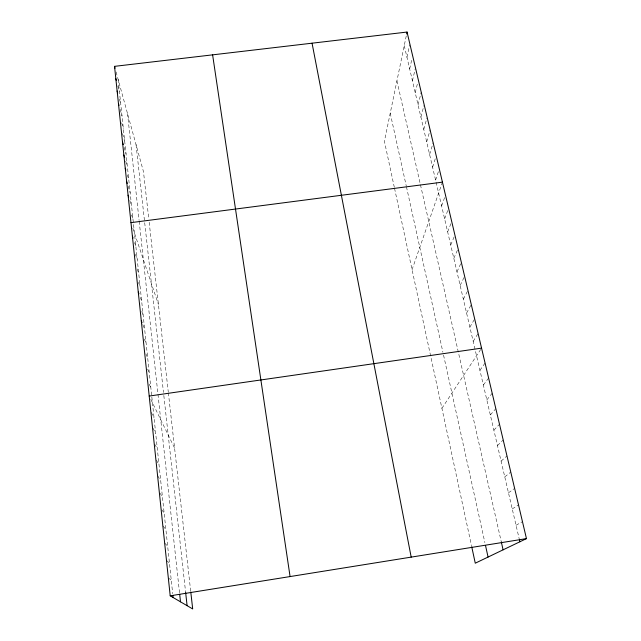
<?xml version="1.0" encoding="UTF-8"?>
<svg xmlns="http://www.w3.org/2000/svg" width="641" height="641" viewBox="0 0 641 641"><rect width="100%" height="100%" fill="white"/><g stroke="black" fill="none" stroke-linecap="round" stroke-linejoin="round"><path stroke-width="0.48" stroke-dasharray="3.21 2.4" d="M406.25 35.92L384.4 141.276L394.335 187.388M406.947 57.209L409.623 44.798M409.679 68.932L411.794 59.525M412.435 80.782L415.256 68.723M415.224 92.745L417.451 83.618M418.044 104.836L421.241 92.264M420.889 117.055L423.917 105.645M423.773 129.402L426.874 118.192M426.682 141.877L430.127 129.955M429.614 154.481L433.156 142.791M432.587 167.229L435.912 156.725M435.592 180.105L438.997 169.825M412.059 269.685L442.114 183.062M441.601 205.897L445.503 195.16M444.606 218.797L448.604 208.317M447.65 231.842L451.737 221.618M450.719 245.022L454.902 235.063M453.828 258.347L458.107 248.652M456.969 271.816L461.344 262.393M460.142 285.429L464.621 276.287M463.347 299.187L467.93 290.333M466.592 313.104L471.279 304.547M469.869 327.166L474.669 318.914M473.186 341.389L478.098 333.448M441.913 408.325L481.559 348.143M479.925 370.314L485.069 363.014M483.354 385.025L488.61 378.054M486.823 399.896L492.2 393.27M490.325 414.943L495.83 408.662M493.874 430.159L499.499 424.238M497.464 445.551L503.209 439.99M501.094 461.119L506.975 455.943M504.763 476.872L510.773 472.08M508.481 492.809L514.627 488.41M512.239 508.938L518.521 504.94M516.045 525.259L522.463 521.678M168.335 578.014L171.267 580.177M166.484 560.442L169.448 563.062M164.657 543.079L167.654 546.148M162.854 525.941L165.883 529.442M161.692 509.795L164.136 512.936M159.833 493.009L162.405 496.623M157.582 475.758L160.691 480.51M156.316 460.174L159 464.581M154.625 444.101L157.333 448.836M152.951 428.212L155.683 433.268M151.244 412.411L154.048 417.892M150.819 399.375L174.584 448.067M149.217 384.167L150.843 387.653M147.622 369.136L149.265 372.79M145.876 353.848L147.702 358.095M144.321 339.137L146.164 343.568M142.783 324.594L144.642 329.194M141.789 311.55L143.127 314.987M140.291 297.376L141.637 300.933M138.472 282.441L140.163 287.04M137.158 268.988L138.704 273.29M135.395 254.373L137.262 259.693M134.586 242.594L135.836 246.24M132.855 228.252L158.415 304.411M131.541 214.975L132.983 219.374M129.819 200.545L131.565 205.961M128.112 186.227L130.155 192.693M127.303 174.849L128.761 179.568M125.756 161.244L127.383 166.588M124.122 147.382L126.021 153.736M122.487 133.624L124.674 141.028M121.694 122.8L123.344 128.456M120.099 109.299L122.022 116.021M119.434 99.171L120.716 103.706M117.88 85.99L119.426 91.527M116.085 71.976L143.472 171.644L148.72 218.293M404.239 45.607L519.21 538.857M396.931 80.87L420.24 183.855M420.456 184.776L501.35 542.126M390.225 113.193L406.25 185.898M406.458 186.835L442.915 352.23M443.548 355.098L484.884 542.615M394.544 188.35L471.512 545.755M149.169 222.259L168.263 391.875M168.367 392.813L190.681 591.074M136.052 144.65L163.495 392.484M163.824 395.465L185.642 592.508M127.503 113.521L139.097 220.384M139.201 221.337L157.886 393.438M157.982 394.367L179.576 593.286M118.144 79.468L151.741 396.106M151.837 397.043L172.693 593.654"/><path stroke-width="0.96" d="M406.65 33.989L407.051 32.05L114.539 66.352L170.202 595.81L192.693 608.95L190.786 592.012M407.051 32.05L526.461 538.616L475.269 563.199L471.72 546.717M170.202 595.81L526.461 538.616M149.201 396.058L481.559 348.143M130.972 222.643L442.434 182.148M141.3 320.917L142.046 322.752M138.264 292.048L138.945 293.818M132.399 236.217L133.024 238.035M128.08 195.136L128.657 196.939M126.662 181.611L127.239 183.462M125.251 168.238L125.836 170.129M123.857 155.01L124.674 157.686M122.487 141.933L123.304 144.658M118.449 103.53L119.002 105.453M117.135 91.006L117.648 92.825M115.829 78.611L116.341 80.462M114.539 66.352L115.051 68.226M519.434 539.826L519.891 541.773M501.35 542.126L503.097 549.834M485.517 545.507L488.065 557.053M312.055 43.187L411.185 557.125M212.612 54.854L290.077 576.563M185.642 592.508L187.1 605.681M179.68 594.239L180.498 601.827M172.902 595.577L173.102 597.508"/></g></svg>
